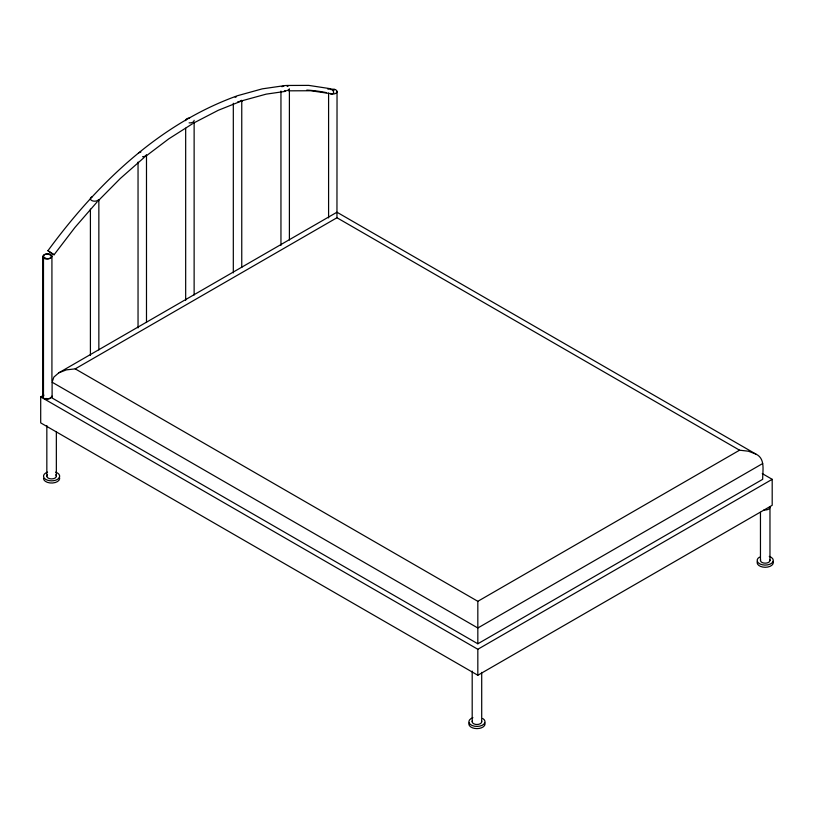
<?xml version="1.0" encoding="UTF-8"?>
<svg xmlns="http://www.w3.org/2000/svg" width="814" height="814" viewBox="0 0 814 814"><rect width="100%" height="100%" fill="white"/><g stroke="black" fill="none" stroke-linecap="round" stroke-linejoin="round"><path stroke-width="1.22" d="M52.106 382.204L53.866 377.096L58.873 372.771L336.955 212.22L755.911 454.1C765.689 458.597 762.504 470.909 762.687 479.324L477.828 643.782L52.106 397.995L52.106 382.204L477.828 627.991L762.687 463.532M285.663 85.48L262.301 88.848L237.657 95.665C158.964 123.87 96.51 184.402 47.924 250.722L54.06 254.772L74.959 227.442L97.141 201.903M54.06 254.772L47.924 250.722M288.644 90.822L310.775 90.751L332.377 93.925L333.73 92.857L333.292 90.853L334.676 89.398M98.036 200.997L120.34 178.459L144.302 157.367M327.91 89.184L330.515 88.767L333.292 90.853M145.279 156.624L168.783 138.848L192.491 123.759M58.873 372.771L66.372 369.871L75.214 368.864L336.955 217.745L337.037 91.433M762.28 473.606L772.191 479.324L772.191 505.311L477.828 675.254L40.7 422.883L40.7 396.906L43.641 395.207M75.214 368.864L477.828 601.312L739.57 450.193L748.422 451.21L755.911 454.1M40.7 396.906L477.828 649.277L772.191 479.324M193.529 123.097L218.264 110.287L242.745 100.529L242.246 100.712L266.178 94.139L285.683 91.331M286.355 85.46L308.73 85.389L329.721 88.604M331.644 93.946L330.036 93.437A4.233 2.442 0 0 0 335.755 93.356A4.233 2.442 0 0 0 336.111 90.059A4.233 2.442 0 0 0 330.443 89.571M336.955 217.745L739.57 450.193M769.973 507.254L769.973 560.429M760.459 512.321L760.459 560.429M481.705 672.384L481.705 721.753M477.828 601.312L477.828 643.782M477.828 649.277L477.828 675.254M472.191 671.123L472.191 721.753M328.591 93.03L328.591 217.938M289.397 89.448L289.397 240.008M280.952 91.056L280.952 245.401M241.758 100.387L241.758 267.491M233.313 103.256L233.313 272.894M194.129 122.822L194.129 294.994M185.673 128.225L185.673 300.397M146.489 155.393L146.489 322.497M138.044 162.057L138.044 327.9M98.85 199.857L98.85 349.918M90.405 209.096L90.405 355.342M56.349 431.868L56.349 476.18M51.923 256.034L51.923 380.942M46.836 425.539L46.836 476.18M43.478 256.379L43.478 396.428A4.233 2.442 0 0 1 43.549 395.787M42.766 256.786L42.766 396.835M306.776 90.1A340.598 196.642 -60 0 1 326.455 92.643M51.923 396.082A4.233 2.442 0 0 1 45.838 398.453M51.15 397.13A4.233 2.442 0 0 1 45.126 398.86A4.233 2.442 0 0 1 43.793 395.065M289.336 88.828A4.233 2.442 0 0 1 286.548 90.669M285.47 90.792A4.233 2.442 0 0 1 284.361 90.751M281.98 86.752A4.233 2.442 0 0 1 283.801 86.04M287.037 86.162A4.233 2.442 0 0 1 287.953 86.508M241.341 100.366A4.233 2.442 0 0 1 237.83 101.73M235.175 97.263A4.233 2.442 0 0 1 236.162 96.978M194.129 120.299A4.233 2.442 0 0 1 189.092 122.863M185.673 120.635A4.233 2.442 0 0 1 189.611 118.02M146.418 154.762A4.233 2.442 0 0 1 142.552 156.736M138.461 153.225A4.233 2.442 0 0 1 140.883 151.984M98.433 199.827A4.233 2.442 0 0 1 91.85 200.6A4.233 2.442 0 0 1 92.257 196.723M769.81 506.542A4.762 2.747 0 0 1 763.99 509.91M773.025 561.406A8.079 4.67 0 0 1 765.221 567.277A8.079 4.67 0 0 1 757.407 561.406M769.261 556.389A8.079 4.67 0 0 1 771.835 563.105A8.079 4.67 0 0 1 760.022 564A8.079 4.67 0 0 1 759.503 557.122M769.81 559.717A4.762 2.747 0 0 1 765.221 563.176A4.762 2.747 0 0 1 760.622 559.717M484.757 722.73A8.079 4.67 0 0 1 476.953 728.611A8.079 4.67 0 0 1 469.139 722.73M482.661 718.457A8.079 4.67 0 0 1 482.142 725.335A8.079 4.67 0 0 1 470.329 724.429A8.079 4.67 0 0 1 472.914 717.714M481.542 721.041A4.762 2.747 0 0 1 476.953 724.501A4.762 2.747 0 0 1 472.354 721.041M59.402 477.157A8.079 4.67 0 0 1 52.645 482.997A8.079 4.67 0 0 1 43.508 478.367M55.637 472.14A8.079 4.67 0 0 1 57.784 479.181A8.079 4.67 0 0 1 45.401 479.181A8.079 4.67 0 0 1 47.558 472.14M55.718 474.806A4.762 2.747 0 0 1 51.597 478.927A4.762 2.747 0 0 1 47.477 474.806M44.923 258.048A4.233 2.442 0 0 0 51.862 256.675A4.233 2.442 0 0 0 46.327 253.897A4.233 2.442 0 0 0 44.923 258.048M44.21 258.465A4.233 2.442 0 0 0 51.15 257.082A4.233 2.442 0 0 0 45.615 254.304A4.233 2.442 0 0 0 44.21 258.465"/></g></svg>
